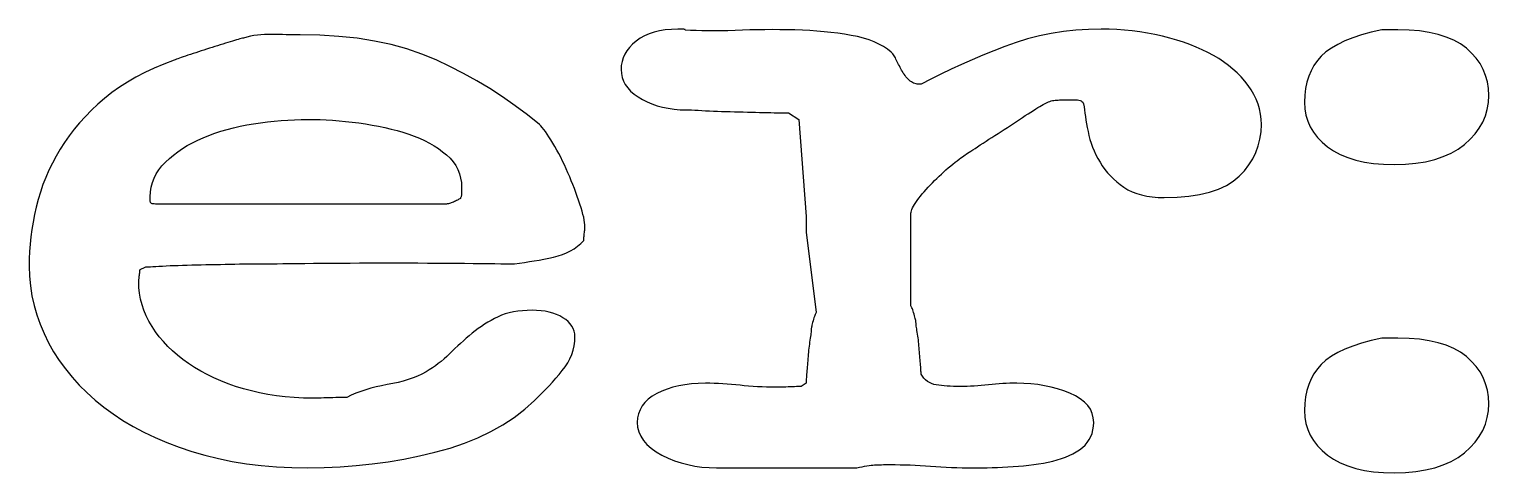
# Model space of a CAD drawing. Header units: metres. Extents: x 0 to 202, y -5 to 18.
# Drawn here: x 157.8 to 201.75, y -0.15 to 13.22 of the extents above; entities that cross this region are included whole.
import ezdxf

# ---------------------------------------------------------------- set-up
doc = ezdxf.new("R2010")
doc.units = ezdxf.units.M

msp = doc.modelspace()

# ---------------------------------------------------------------- linework, layer by layer
at = {"linetype": 'CONTINUOUS'}
for points in [[(176.109375, 1.371094), (176.109375, 1.371094), (176.120947, 1.223914), (176.155664, 1.083545), (176.213525, 0.949988), (176.294531, 0.823242), (176.398682, 0.703308), (176.525977, 0.590186), (176.676416, 0.483875), (176.85, 0.384375), (176.85, 0.384375), (177.037793, 0.294287), (177.230859, 0.216211), (177.429199, 0.150146), (177.632812, 0.096094), (177.841699, 0.054053), (178.055859, 0.024023), (178.275293, 0.006006), (178.5, 0), (182.716406, 0), (182.716406, 0), (182.80069, 0.017761), (182.880103, 0.033545), (182.954645, 0.047351), (183.024316, 0.05918), (183.089117, 0.069031), (183.149048, 0.076904), (183.204108, 0.0828), (183.254297, 0.086719), (183.254297, 0.086719), (183.303424, 0.089465), (183.355298, 0.091846), (183.409918, 0.09386), (183.467285, 0.095508), (183.527399, 0.09679), (183.590259, 0.097705), (183.655865, 0.098254), (183.724219, 0.098437), (183.724219, 0.098437), (183.872406, 0.097668), (184.021655, 0.095361), (184.171967, 0.091516), (184.32334, 0.086133), (184.475775, 0.079211), (184.629272, 0.070752), (184.783832, 0.060754), (184.939453, 0.049219), (184.939453, 0.049219), (185.095953, 0.037683), (185.253149, 0.027686), (185.411041, 0.019226), (185.569629, 0.012305), (185.728912, 0.006921), (185.888892, 0.003076), (186.049567, 0.000769), (186.210938, 0), (186.210938, 0), (186.354492, 0.000568), (186.500391, 0.002271), (186.648633, 0.005109), (186.799219, 0.009082), (186.952148, 0.014191), (187.107422, 0.020435), (187.265039, 0.027814), (187.425, 0.036328), (187.425, 0.036328), (187.584668, 0.046912), (187.741406, 0.060498), (187.895215, 0.077087), (188.046094, 0.09668), (188.194043, 0.119275), (188.339062, 0.144873), (188.481152, 0.173474), (188.620312, 0.205078), (188.620312, 0.205078), (188.75473, 0.240436), (188.882593, 0.280298), (189.0039, 0.324664), (189.118652, 0.373535), (189.226849, 0.42691), (189.328491, 0.48479), (189.423578, 0.547174), (189.512109, 0.614062), (189.512109, 0.614062), (189.592035, 0.686389), (189.661304, 0.765088), (189.719916, 0.850159), (189.767871, 0.941602), (189.80517, 1.039417), (189.831812, 1.143604), (189.847797, 1.254163), (189.853125, 1.371094), (189.853125, 1.371094), (189.841864, 1.510931), (189.808081, 1.642163), (189.751776, 1.764789), (189.672949, 1.878809), (189.5716, 1.984222), (189.447729, 2.08103), (189.301337, 2.169232), (189.132422, 2.248828), (189.132422, 2.248828), (188.949847, 2.319415), (188.762476, 2.380591), (188.570306, 2.432355), (188.37334, 2.474707), (188.171576, 2.507648), (187.965015, 2.531177), (187.753656, 2.545294), (187.5375, 2.55), (187.5375, 2.55), (187.43291, 2.549231), (187.327734, 2.546924), (187.221973, 2.543079), (187.115625, 2.537695), (187.008691, 2.530774), (186.901172, 2.522314), (186.793066, 2.512317), (186.684375, 2.500781), (186.684375, 2.500781), (186.575684, 2.489246), (186.467578, 2.479248), (186.360059, 2.470789), (186.253125, 2.463867), (186.146777, 2.458484), (186.041016, 2.454639), (185.93584, 2.452332), (185.83125, 2.451563), (185.83125, 2.451563), (185.728729, 2.452332), (185.629761, 2.454639), (185.534344, 2.458484), (185.44248, 2.463867), (185.354169, 2.470789), (185.269409, 2.479248), (185.188202, 2.489246), (185.110547, 2.500781), (185.110547, 2.500781), (185.03703, 2.516602), (184.968237, 2.539453), (184.904169, 2.569336), (184.844824, 2.60625), (184.790204, 2.650195), (184.740308, 2.701172), (184.695135, 2.75918), (184.654687, 2.824219), (184.654687, 2.824219), (184.654395, 2.850769), (184.653516, 2.881201), (184.652051, 2.915515), (184.65, 2.953711), (184.647363, 2.995789), (184.644141, 3.041748), (184.640332, 3.091589), (184.635938, 3.145312), (184.635938, 3.145312), (184.631232, 3.201361), (184.626489, 3.258179), (184.62171, 3.315765), (184.616895, 3.374121), (184.612042, 3.433246), (184.607153, 3.49314), (184.602228, 3.553802), (184.597266, 3.615234), (184.597266, 3.615234), (184.59201, 3.676666), (184.586206, 3.737329), (184.579852, 3.797223), (184.572949, 3.856348), (184.565497, 3.914703), (184.557495, 3.97229), (184.548944, 4.029108), (184.539844, 4.085156), (184.539844, 4.085156), (184.531055, 4.138513), (184.523438, 4.187256), (184.516992, 4.231384), (184.511719, 4.270898), (184.507617, 4.305798), (184.504687, 4.336084), (184.50293, 4.361755), (184.502344, 4.382812), (184.502344, 4.382812), (184.501447, 4.397443), (184.498755, 4.416724), (184.494269, 4.440656), (184.487988, 4.469238), (184.479913, 4.502472), (184.470044, 4.540356), (184.45838, 4.582892), (184.444922, 4.630078), (184.444922, 4.630078), (184.430878, 4.677264), (184.417456, 4.7198), (184.404657, 4.757684), (184.39248, 4.790918), (184.380927, 4.819501), (184.369995, 4.843433), (184.359686, 4.862714), (184.35, 4.877344), (184.35, 7.673437), (184.35, 7.673437), (184.352966, 7.706616), (184.361865, 7.744043), (184.376697, 7.785718), (184.397461, 7.831641), (184.424158, 7.881812), (184.456787, 7.93623), (184.495349, 7.994897), (184.539844, 8.057813), (184.539844, 8.057813), (184.588495, 8.123035), (184.639526, 8.188623), (184.692938, 8.254578), (184.74873, 8.320898), (184.806903, 8.387585), (184.867456, 8.454639), (184.930389, 8.522058), (184.995703, 8.589844), (184.995703, 8.589844), (185.0625, 8.657245), (185.129883, 8.723511), (185.197852, 8.788641), (185.266406, 8.852637), (185.335547, 8.915497), (185.405273, 8.977222), (185.475586, 9.037811), (185.546484, 9.097266), (185.546484, 9.097266), (185.615607, 9.15401), (185.680591, 9.20647), (185.741437, 9.254645), (185.798145, 9.298535), (185.850714, 9.338141), (185.899146, 9.373462), (185.943439, 9.404498), (185.983594, 9.43125), (185.983594, 9.43125), (186.015308, 9.452307), (186.054199, 9.477979), (186.100269, 9.508264), (186.153516, 9.543164), (186.21394, 9.582678), (186.281543, 9.626807), (186.356323, 9.675549), (186.438281, 9.728906), (186.438281, 9.728906), (186.524396, 9.784955), (186.611646, 9.841772), (186.700031, 9.899359), (186.789551, 9.957715), (186.880206, 10.01684), (186.971997, 10.076733), (187.064923, 10.137396), (187.158984, 10.198828), (187.158984, 10.198828), (187.253046, 10.26026), (187.345972, 10.320923), (187.437762, 10.380817), (187.528418, 10.439941), (187.617938, 10.498297), (187.706323, 10.555884), (187.793573, 10.612701), (187.879687, 10.66875), (187.879687, 10.66875), (187.962268, 10.722107), (188.038916, 10.77085), (188.109631, 10.814978), (188.174414, 10.854492), (188.233264, 10.889392), (188.286182, 10.919678), (188.333167, 10.945349), (188.374219, 10.966406), (188.374219, 10.966406), (188.412048, 10.989679), (188.450537, 11.010278), (188.489685, 11.028204), (188.529492, 11.043457), (188.569958, 11.056036), (188.611084, 11.065942), (188.652869, 11.073175), (188.695312, 11.077734), (188.695312, 11.077734), (188.738379, 11.080756), (188.782031, 11.083374), (188.82627, 11.08559), (188.871094, 11.087402), (188.916504, 11.088812), (188.9625, 11.089819), (189.009082, 11.090424), (189.05625, 11.090625), (189.05625, 11.090625), (189.076794, 11.090625), (189.100928, 11.090625), (189.12865, 11.090625), (189.159961, 11.090625), (189.194861, 11.090625), (189.23335, 11.090625), (189.275427, 11.090625), (189.321094, 11.090625), (189.321094, 11.090625), (189.366211, 11.088684), (189.406641, 11.082861), (189.442383, 11.073157), (189.473437, 11.05957), (189.499805, 11.042102), (189.521484, 11.020752), (189.538477, 10.99552), (189.550781, 10.966406), (189.550781, 10.966406), (189.561053, 10.877563), (189.57312, 10.784473), (189.586981, 10.687134), (189.602637, 10.585547), (189.620087, 10.479712), (189.639331, 10.369629), (189.66037, 10.255298), (189.683203, 10.136719), (189.683203, 10.136719), (189.709589, 10.016602), (189.741284, 9.897656), (189.77829, 9.779883), (189.820605, 9.663281), (189.868231, 9.547852), (189.921167, 9.433594), (189.979413, 9.320508), (190.042969, 9.208594), (190.042969, 9.208594), (190.112164, 9.09939), (190.187329, 8.994434), (190.268463, 8.893726), (190.355566, 8.797266), (190.448639, 8.705054), (190.547681, 8.61709), (190.652692, 8.533374), (190.763672, 8.453906), (190.763672, 8.453906), (190.882379, 8.381396), (191.010571, 8.318555), (191.148248, 8.265381), (191.29541, 8.221875), (191.452057, 8.188037), (191.618188, 8.163867), (191.793805, 8.149365), (191.978906, 8.144531), (191.978906, 8.144531), (192.362823, 8.154584), (192.7177, 8.184741), (193.043536, 8.235004), (193.340332, 8.305371), (193.608087, 8.395844), (193.846802, 8.506421), (194.056476, 8.637103), (194.237109, 8.787891), (194.237109, 8.787891), (194.392841, 8.952997), (194.527808, 9.126636), (194.64201, 9.308807), (194.735449, 9.499512), (194.808124, 9.698749), (194.860034, 9.906519), (194.89118, 10.122821), (194.901562, 10.347656), (194.901562, 10.347656), (194.895337, 10.506482), (194.87666, 10.661865), (194.845532, 10.813806), (194.801953, 10.962305), (194.745923, 11.107361), (194.677441, 11.248975), (194.596509, 11.387146), (194.503125, 11.521875), (194.503125, 11.521875), (194.399652, 11.652374), (194.288452, 11.777856), (194.169525, 11.898322), (194.042871, 12.01377), (193.90849, 12.1242), (193.766382, 12.229614), (193.616547, 12.330011), (193.458984, 12.425391), (193.458984, 12.425391), (193.293713, 12.515753), (193.120752, 12.601099), (192.9401, 12.681427), (192.751758, 12.756738), (192.555725, 12.827032), (192.352002, 12.89231), (192.140588, 12.95257), (191.921484, 13.007812), (191.921484, 13.007812), (191.697638, 13.057251), (191.471997, 13.100098), (191.244562, 13.136353), (191.015332, 13.166016), (190.784308, 13.189087), (190.551489, 13.205566), (190.316876, 13.215454), (190.080469, 13.21875), (190.080469, 13.21875), (189.694684, 13.21062), (189.315454, 13.18623), (188.94278, 13.145581), (188.57666, 13.088672), (188.217096, 13.015503), (187.864087, 12.926074), (187.517633, 12.820386), (187.177734, 12.698438), (187.177734, 12.698438), (186.843768, 12.566821), (186.515112, 12.432129), (186.191766, 12.29436), (185.87373, 12.153516), (185.561005, 12.009595), (185.253589, 11.862598), (184.951483, 11.712524), (184.654687, 11.559375), (184.577344, 11.559375), (184.577344, 11.559375), (184.540118, 11.561316), (184.503442, 11.567139), (184.467316, 11.576843), (184.431738, 11.59043), (184.39671, 11.607898), (184.362231, 11.629248), (184.328302, 11.65448), (184.294922, 11.683594), (184.294922, 11.683594), (184.262421, 11.715417), (184.231128, 11.748779), (184.201044, 11.783679), (184.172168, 11.820117), (184.144501, 11.858093), (184.118042, 11.897607), (184.092792, 11.93866), (184.06875, 11.98125), (184.06875, 11.98125), (184.045605, 12.024408), (184.023047, 12.067163), (184.001074, 12.109515), (183.979687, 12.151465), (183.958887, 12.193011), (183.938672, 12.234155), (183.919043, 12.274896), (183.9, 12.315234), (183.9, 12.315234), (183.88125, 12.353632), (183.8625, 12.38855), (183.84375, 12.419989), (183.825, 12.447949), (183.80625, 12.47243), (183.7875, 12.493433), (183.76875, 12.510956), (183.75, 12.525), (183.75, 12.525), (183.641016, 12.613934), (183.520312, 12.695581), (183.387891, 12.76994), (183.24375, 12.837012), (183.087891, 12.896796), (182.920312, 12.949292), (182.741016, 12.994501), (182.55, 13.032422), (182.55, 13.032422), (182.351257, 13.064941), (182.148779, 13.093945), (181.942566, 13.119434), (181.732617, 13.141406), (181.518933, 13.159863), (181.301514, 13.174805), (181.080359, 13.18623), (180.855469, 13.194141), (180.855469, 13.194141), (180.628949, 13.199323), (180.402905, 13.202563), (180.177338, 13.203864), (179.952246, 13.203223), (179.727631, 13.200641), (179.503491, 13.196118), (179.279828, 13.189655), (179.056641, 13.18125), (179.056641, 13.18125), (178.838141, 13.17323), (178.62854, 13.16792), (178.427838, 13.16532), (178.236035, 13.16543), (178.053131, 13.16825), (177.879126, 13.173779), (177.71402, 13.182019), (177.557812, 13.192969), (177.557812, 13.192969), (177.556018, 13.199011), (177.550635, 13.204248), (177.541663, 13.208679), (177.529102, 13.212305), (177.512952, 13.215125), (177.493213, 13.217139), (177.469885, 13.218347), (177.442969, 13.21875), (177.442969, 13.21875), (177.424805, 13.21875), (177.407812, 13.21875), (177.391992, 13.21875), (177.377344, 13.21875), (177.363867, 13.21875), (177.351562, 13.21875), (177.34043, 13.21875), (177.330469, 13.21875), (177.330469, 13.21875), (177.136578, 13.213129), (176.953345, 13.196265), (176.780768, 13.168158), (176.618848, 13.128809), (176.467584, 13.078217), (176.326978, 13.016382), (176.197028, 12.943304), (176.077734, 12.858984), (176.077734, 12.858984), (175.970892, 12.766937), (175.878296, 12.670679), (175.799945, 12.570209), (175.73584, 12.465527), (175.68598, 12.356635), (175.650366, 12.24353), (175.628998, 12.126215), (175.621875, 12.004687), (175.621875, 12.004687), (175.629877, 11.883563), (175.653882, 11.767456), (175.69389, 11.656366), (175.749902, 11.550293), (175.821918, 11.449237), (175.909937, 11.353198), (176.013959, 11.262177), (176.133984, 11.176172), (176.133984, 11.176172), (176.265875, 11.097125), (176.405493, 11.026978), (176.552838, 10.965729), (176.70791, 10.913379), (176.870709, 10.869928), (177.041235, 10.835376), (177.219489, 10.809723), (177.405469, 10.792969), (177.405469, 10.792969), (177.457086, 10.792584), (177.517017, 10.791431), (177.58526, 10.789508), (177.661816, 10.786816), (177.746686, 10.783356), (177.839868, 10.779126), (177.941364, 10.774127), (178.051172, 10.768359), (178.051172, 10.768359), (178.166309, 10.76239), (178.283789, 10.756787), (178.403613, 10.75155), (178.525781, 10.74668), (178.650293, 10.742175), (178.777148, 10.738037), (178.906348, 10.734265), (179.037891, 10.730859), (179.037891, 10.730859), (179.169415, 10.727655), (179.29856, 10.724487), (179.425323, 10.721356), (179.549707, 10.718262), (179.67171, 10.715204), (179.791333, 10.712183), (179.908575, 10.709198), (180.023438, 10.70625), (180.023438, 10.70625), (180.132971, 10.703503), (180.234229, 10.701123), (180.327209, 10.699109), (180.411914, 10.697461), (180.488342, 10.696179), (180.556494, 10.695264), (180.61637, 10.694714), (180.667969, 10.694531), (180.972656, 10.495312), (181.2, 7.575), (181.2, 7.103906), (181.5, 4.680469), (181.5, 4.680469), (181.489783, 4.665289), (181.479053, 4.645532), (181.46781, 4.621198), (181.456055, 4.592285), (181.443787, 4.558795), (181.431006, 4.520728), (181.417712, 4.478082), (181.403906, 4.430859), (181.403906, 4.430859), (181.390723, 4.383673), (181.379297, 4.341138), (181.369629, 4.303253), (181.361719, 4.27002), (181.355566, 4.241437), (181.351172, 4.217505), (181.348535, 4.198224), (181.347656, 4.183594), (181.347656, 4.183594), (181.347052, 4.156842), (181.345239, 4.125806), (181.342218, 4.090485), (181.337988, 4.050879), (181.33255, 4.006989), (181.325903, 3.958813), (181.318048, 3.906354), (181.308984, 3.849609), (181.308984, 3.849609), (181.299628, 3.790356), (181.290894, 3.730371), (181.282782, 3.669653), (181.275293, 3.608203), (181.268427, 3.546021), (181.262183, 3.483105), (181.256561, 3.419458), (181.251562, 3.355078), (181.251562, 3.355078), (181.246875, 3.2909), (181.242188, 3.227856), (181.2375, 3.165948), (181.232812, 3.105176), (181.228125, 3.045538), (181.223437, 2.987036), (181.21875, 2.929669), (181.214063, 2.873438), (181.214063, 2.873438), (181.209668, 2.819678), (181.205859, 2.769727), (181.202637, 2.723584), (181.2, 2.68125), (181.197949, 2.642725), (181.196484, 2.608008), (181.195605, 2.5771), (181.195312, 2.55), (181.042969, 2.451563), (181.042969, 2.451563), (181.02973, 2.451379), (181.008765, 2.45083), (180.980072, 2.449915), (180.943652, 2.448633), (180.899506, 2.446985), (180.847632, 2.444971), (180.788031, 2.44259), (180.720703, 2.439844), (180.720703, 2.439844), (180.651581, 2.437097), (180.586597, 2.434717), (180.525751, 2.432703), (180.469043, 2.431055), (180.416473, 2.429773), (180.368042, 2.428857), (180.323749, 2.428308), (180.283594, 2.428125), (180.283594, 2.428125), (180.142639, 2.429077), (180.003369, 2.431934), (179.865784, 2.436694), (179.729883, 2.443359), (179.595667, 2.451929), (179.463135, 2.462402), (179.332288, 2.47478), (179.203125, 2.489063), (179.203125, 2.489063), (179.074548, 2.503345), (178.945459, 2.515723), (178.815857, 2.526196), (178.685742, 2.534766), (178.555115, 2.541431), (178.423975, 2.546191), (178.292322, 2.549048), (178.160156, 2.55), (178.160156, 2.55), (177.946069, 2.545111), (177.740918, 2.530444), (177.544702, 2.506), (177.357422, 2.471777), (177.179077, 2.427777), (177.009668, 2.373999), (176.849194, 2.310443), (176.697656, 2.237109), (176.697656, 2.237109), (176.559778, 2.155133), (176.440283, 2.065649), (176.339172, 1.968658), (176.256445, 1.86416), (176.192102, 1.752155), (176.146143, 1.632642), (176.118567, 1.505621), (176.109375, 1.371094)], [(196.2, 11.020312), (196.2, 11.020312), (196.21084, 10.820837), (196.243359, 10.630225), (196.297559, 10.448474), (196.373437, 10.275586), (196.470996, 10.11156), (196.590234, 9.956396), (196.731152, 9.810095), (196.89375, 9.672656), (196.89375, 9.672656), (197.076855, 9.547961), (197.279297, 9.439893), (197.501074, 9.34845), (197.742188, 9.273633), (198.002637, 9.215442), (198.282422, 9.173877), (198.581543, 9.148938), (198.9, 9.140625), (198.9, 9.140625), (199.236621, 9.150092), (199.552734, 9.178491), (199.84834, 9.225824), (200.123437, 9.29209), (200.378027, 9.377289), (200.612109, 9.481421), (200.825684, 9.604486), (201.01875, 9.746484), (201.01875, 9.746484), (201.190137, 9.902032), (201.338672, 10.065747), (201.464355, 10.237628), (201.567187, 10.417676), (201.647168, 10.60589), (201.704297, 10.802271), (201.738574, 11.006818), (201.75, 11.219531), (201.75, 11.219531), (201.739453, 11.430945), (201.707812, 11.632764), (201.655078, 11.824988), (201.58125, 12.007617), (201.486328, 12.180652), (201.370312, 12.344092), (201.233203, 12.497937), (201.075, 12.642187), (201.075, 12.642187), (200.895117, 12.772925), (200.692969, 12.88623), (200.468555, 12.982104), (200.221875, 13.060547), (199.95293, 13.121558), (199.661719, 13.165137), (199.348242, 13.191284), (199.0125, 13.2), (198.525, 13.2), (198.525, 13.2), (198.209473, 13.127618), (197.919141, 13.047583), (197.654004, 12.959894), (197.414062, 12.864551), (197.199316, 12.761554), (197.009766, 12.650903), (196.84541, 12.532599), (196.70625, 12.406641), (196.70625, 12.406641), (196.587598, 12.271417), (196.484766, 12.125317), (196.397754, 11.968341), (196.326562, 11.800488), (196.271191, 11.621759), (196.231641, 11.432153), (196.20791, 11.231671), (196.2, 11.020312)], [(157.8, 6.079687), (157.8, 6.079687), (157.8091, 5.778516), (157.836401, 5.480859), (157.881903, 5.186719), (157.945605, 4.896094), (158.027509, 4.608984), (158.127612, 4.325391), (158.245917, 4.045312), (158.382422, 3.76875), (158.382422, 3.76875), (158.535901, 3.497992), (158.705127, 3.235327), (158.8901, 2.980756), (159.09082, 2.734277), (159.307288, 2.495892), (159.539502, 2.265601), (159.787463, 2.043402), (160.051172, 1.829297), (160.051172, 1.829297), (160.330096, 1.62464), (160.623706, 1.430786), (160.932001, 1.247736), (161.25498, 1.075488), (161.592645, 0.914044), (161.944995, 0.763403), (162.31203, 0.623566), (162.69375, 0.494531), (162.69375, 0.494531), (163.088745, 0.378625), (163.495605, 0.278174), (163.914331, 0.193176), (164.344922, 0.123633), (164.787378, 0.069543), (165.241699, 0.030908), (165.707886, 0.007727), (166.185937, 0), (166.185937, 0), (166.677521, 0.007343), (167.165552, 0.02937), (167.650031, 0.066083), (168.130957, 0.11748), (168.608331, 0.183563), (169.082153, 0.264331), (169.552423, 0.359784), (170.019141, 0.469922), (170.019141, 0.469922), (170.472821, 0.597015), (170.903979, 0.743335), (171.312616, 0.908881), (171.69873, 1.093652), (172.062323, 1.29765), (172.403394, 1.520874), (172.721942, 1.763324), (173.017969, 2.025), (173.017969, 2.025), (173.130469, 2.13653), (173.240625, 2.248462), (173.348437, 2.360797), (173.453906, 2.473535), (173.557031, 2.586676), (173.657813, 2.70022), (173.75625, 2.814166), (173.852344, 2.928516), (173.852344, 2.928516), (173.941333, 3.044806), (174.018457, 3.164575), (174.083716, 3.287823), (174.137109, 3.414551), (174.178638, 3.544757), (174.208301, 3.678442), (174.226099, 3.815607), (174.232031, 3.95625), (174.232031, 3.95625), (174.226392, 4.040497), (174.209473, 4.120972), (174.181274, 4.197675), (174.141797, 4.270605), (174.09104, 4.339764), (174.029004, 4.405151), (173.955688, 4.466766), (173.871094, 4.524609), (173.871094, 4.524609), (173.7776, 4.577069), (173.677588, 4.622534), (173.571057, 4.661005), (173.458008, 4.69248), (173.33844, 4.716962), (173.212354, 4.734448), (173.079749, 4.74494), (172.940625, 4.748437), (172.940625, 4.748437), (172.791833, 4.745343), (172.648975, 4.73606), (172.512048, 4.720587), (172.381055, 4.698926), (172.255994, 4.671075), (172.136865, 4.637036), (172.023669, 4.596808), (171.916406, 4.550391), (171.916406, 4.550391), (171.812988, 4.499323), (171.711328, 4.445142), (171.611426, 4.387848), (171.513281, 4.327441), (171.416895, 4.263922), (171.322266, 4.19729), (171.229395, 4.127545), (171.138281, 4.054688), (171.138281, 4.054688), (171.048651, 3.979907), (170.960229, 3.904395), (170.873016, 3.828149), (170.787012, 3.751172), (170.702216, 3.673462), (170.618628, 3.59502), (170.536249, 3.515845), (170.455078, 3.435937), (170.455078, 3.435937), (170.373615, 3.357202), (170.290356, 3.281543), (170.205304, 3.20896), (170.118457, 3.139453), (170.029816, 3.073022), (169.93938, 3.009668), (169.84715, 2.94939), (169.753125, 2.892187), (169.753125, 2.892187), (169.627094, 2.826178), (169.495093, 2.765259), (169.357123, 2.70943), (169.213184, 2.658691), (169.063275, 2.613043), (168.907397, 2.572485), (168.745551, 2.537018), (168.577734, 2.506641), (168.577734, 2.506641), (168.409296, 2.4763), (168.245581, 2.440942), (168.086591, 2.400568), (167.932324, 2.355176), (167.782782, 2.304767), (167.637964, 2.249341), (167.49787, 2.188898), (167.3625, 2.123438), (167.3625, 2.123438), (167.329358, 2.123254), (167.287354, 2.122705), (167.236487, 2.12179), (167.176758, 2.120508), (167.108167, 2.11886), (167.030713, 2.116846), (166.944397, 2.114465), (166.849219, 2.111719), (166.849219, 2.111719), (166.754077, 2.108972), (166.667871, 2.106592), (166.590601, 2.104578), (166.522266, 2.10293), (166.462866, 2.101648), (166.412402, 2.100732), (166.370874, 2.100183), (166.338281, 2.1), (166.338281, 2.1), (166.056482, 2.104413), (165.780615, 2.117651), (165.510681, 2.139716), (165.24668, 2.170605), (164.988611, 2.210321), (164.736475, 2.258862), (164.490271, 2.316229), (164.25, 2.382422), (164.25, 2.382422), (164.016559, 2.456085), (163.790845, 2.535864), (163.572858, 2.621759), (163.362598, 2.71377), (163.160065, 2.811896), (162.965259, 2.916138), (162.77818, 3.026495), (162.598828, 3.142969), (162.598828, 3.142969), (162.428082, 3.265009), (162.266821, 3.392065), (162.115045, 3.524139), (161.972754, 3.66123), (161.839948, 3.803339), (161.716626, 3.950464), (161.602789, 4.102606), (161.498437, 4.259766), (161.498437, 4.259766), (161.405054, 4.420587), (161.324121, 4.583716), (161.25564, 4.749152), (161.199609, 4.916895), (161.15603, 5.086945), (161.124902, 5.259302), (161.106226, 5.433966), (161.1, 5.610937), (161.1, 5.610937), (161.100293, 5.624762), (161.101172, 5.641626), (161.102637, 5.66153), (161.104687, 5.684473), (161.107324, 5.710455), (161.110547, 5.739478), (161.114355, 5.771539), (161.11875, 5.806641), (161.11875, 5.806641), (161.123145, 5.841376), (161.126953, 5.872339), (161.130176, 5.89953), (161.132812, 5.922949), (161.134863, 5.942596), (161.136328, 5.958472), (161.137207, 5.970575), (161.1375, 5.978906), (161.289844, 6.051563), (161.289844, 6.051563), (161.296362, 6.051947), (161.315918, 6.053101), (161.348511, 6.055023), (161.394141, 6.057715), (161.452808, 6.061176), (161.524512, 6.065405), (161.609253, 6.070404), (161.707031, 6.076172), (161.707031, 6.076172), (161.813708, 6.082141), (161.925146, 6.087744), (162.041345, 6.092981), (162.162305, 6.097852), (162.288025, 6.102356), (162.418506, 6.106494), (162.553748, 6.110266), (162.69375, 6.113672), (162.69375, 6.113672), (162.836426, 6.116876), (162.979688, 6.120044), (163.123535, 6.123175), (163.267969, 6.12627), (163.412988, 6.129327), (163.558594, 6.132349), (163.704785, 6.135333), (163.851562, 6.138281), (163.851562, 6.138281), (163.995959, 6.141028), (164.13501, 6.143408), (164.268713, 6.145422), (164.39707, 6.14707), (164.520081, 6.148352), (164.637744, 6.149268), (164.750061, 6.149817), (164.857031, 6.15), (164.857031, 6.15), (164.97171, 6.150201), (165.107153, 6.150806), (165.263361, 6.151813), (165.440332, 6.153223), (165.638068, 6.155035), (165.856567, 6.157251), (166.095831, 6.159869), (166.355859, 6.162891), (166.355859, 6.162891), (166.627753, 6.165912), (166.902612, 6.16853), (167.180438, 6.170746), (167.46123, 6.172559), (167.744989, 6.173969), (168.031714, 6.174976), (168.321405, 6.17558), (168.614062, 6.175781), (168.614062, 6.175781), (168.915509, 6.17558), (169.212817, 6.174976), (169.505988, 6.173969), (169.79502, 6.172559), (170.079913, 6.170746), (170.360669, 6.16853), (170.637286, 6.165912), (170.909766, 6.162891), (170.909766, 6.162891), (171.169794, 6.159869), (171.409058, 6.157251), (171.627557, 6.155035), (171.825293, 6.153223), (172.002264, 6.151813), (172.158472, 6.150806), (172.293915, 6.150201), (172.408594, 6.15), (172.408594, 6.15), (172.560297, 6.169519), (172.710718, 6.190576), (172.859857, 6.213171), (173.007715, 6.237305), (173.154291, 6.262976), (173.299585, 6.290186), (173.443597, 6.318933), (173.586328, 6.349219), (173.586328, 6.349219), (173.724884, 6.384155), (173.856372, 6.426855), (173.980792, 6.477319), (174.098145, 6.535547), (174.208429, 6.601538), (174.311646, 6.675293), (174.407794, 6.756812), (174.496875, 6.846094), (174.496875, 6.846094), (174.497168, 6.860138), (174.498047, 6.877661), (174.499512, 6.898663), (174.501562, 6.923145), (174.504199, 6.951105), (174.507422, 6.982544), (174.51123, 7.017462), (174.515625, 7.055859), (174.515625, 7.055859), (174.52002, 7.094293), (174.523828, 7.129321), (174.527051, 7.160944), (174.529688, 7.18916), (174.531738, 7.213971), (174.533203, 7.235376), (174.534082, 7.253375), (174.534375, 7.267969), (174.534375, 7.267969), (174.532013, 7.327332), (174.524927, 7.394092), (174.513116, 7.46825), (174.496582, 7.549805), (174.475323, 7.638757), (174.449341, 7.735107), (174.418634, 7.838855), (174.383203, 7.95), (174.383203, 7.95), (174.344513, 8.065228), (174.304028, 8.181226), (174.261749, 8.297992), (174.217676, 8.415527), (174.171808, 8.533832), (174.124146, 8.652905), (174.074689, 8.772748), (174.023438, 8.893359), (174.023438, 8.893359), (173.970685, 9.013184), (173.916724, 9.130664), (173.861554, 9.245801), (173.805176, 9.358594), (173.747589, 9.469043), (173.688794, 9.577148), (173.62879, 9.68291), (173.567578, 9.786328), (173.567578, 9.786328), (173.507245, 9.884528), (173.449878, 9.974634), (173.395477, 10.056647), (173.344043, 10.130566), (173.295575, 10.196393), (173.250073, 10.254126), (173.207538, 10.303766), (173.167969, 10.345313), (173.167969, 10.345313), (172.804047, 10.636194), (172.432983, 10.913525), (172.054779, 11.177307), (171.669434, 11.427539), (171.276947, 11.664221), (170.877319, 11.887354), (170.470551, 12.096936), (170.056641, 12.292969), (170.056641, 12.292969), (169.627313, 12.470398), (169.174292, 12.62417), (168.697577, 12.754285), (168.197168, 12.860742), (167.673065, 12.943542), (167.125269, 13.002686), (166.553778, 13.038171), (165.958594, 13.05), (165.958594, 13.05), (165.853986, 13.050183), (165.748755, 13.050732), (165.642902, 13.051648), (165.536426, 13.05293), (165.429327, 13.054578), (165.321606, 13.056592), (165.213263, 13.058972), (165.104297, 13.061719), (165.104297, 13.061719), (164.995331, 13.062561), (164.886987, 13.059229), (164.779266, 13.051721), (164.672168, 13.040039), (164.565692, 13.024182), (164.459839, 13.00415), (164.354608, 12.979944), (164.25, 12.951562), (164.25, 12.951562), (164.219183, 12.944165), (164.182983, 12.934863), (164.1414, 12.923657), (164.094434, 12.910547), (164.042084, 12.895532), (163.984351, 12.878613), (163.921234, 12.85979), (163.852734, 12.839063), (163.852734, 12.839063), (163.780646, 12.817017), (163.706763, 12.794238), (163.631085, 12.770728), (163.553613, 12.746484), (163.474347, 12.721509), (163.393286, 12.695801), (163.310431, 12.66936), (163.225781, 12.642187), (163.225781, 12.642187), (163.140839, 12.614813), (163.057104, 12.587769), (162.974579, 12.561053), (162.893262, 12.534668), (162.813153, 12.508612), (162.734253, 12.482886), (162.656561, 12.457489), (162.580078, 12.432422), (162.580078, 12.432422), (162.507184, 12.408307), (162.440259, 12.385767), (162.379303, 12.364801), (162.324316, 12.34541), (162.275299, 12.327594), (162.232251, 12.311353), (162.195172, 12.296686), (162.164062, 12.283594), (162.164062, 12.283594), (161.856042, 12.168219), (161.561279, 12.044751), (161.279773, 11.91319), (161.011523, 11.773535), (160.756531, 11.625787), (160.514795, 11.469946), (160.286316, 11.306012), (160.071094, 11.133984), (160.071094, 11.133984), (159.867645, 10.955988), (159.674487, 10.774146), (159.49162, 10.588458), (159.319043, 10.398926), (159.156757, 10.205548), (159.004761, 10.008325), (158.863055, 9.807257), (158.731641, 9.602344), (158.731641, 9.602344), (158.60993, 9.394135), (158.497339, 9.183179), (158.393866, 8.969476), (158.299512, 8.753027), (158.214276, 8.533832), (158.138159, 8.31189), (158.071161, 8.087201), (158.013281, 7.859766), (158.013281, 7.859766), (157.963293, 7.631744), (157.919971, 7.405298), (157.883313, 7.180426), (157.85332, 6.957129), (157.829993, 6.735406), (157.81333, 6.515259), (157.803333, 6.296686), (157.8, 6.079687)], [(161.446875, 8.165625), (161.446875, 8.165625), (161.453998, 8.313757), (161.475366, 8.456982), (161.51098, 8.5953), (161.56084, 8.728711), (161.624945, 8.857214), (161.703296, 8.980811), (161.795892, 9.0995), (161.902734, 9.213281), (161.902734, 9.213281), (162.020233, 9.322156), (162.1448, 9.426123), (162.276434, 9.525183), (162.415137, 9.619336), (162.560907, 9.708582), (162.713745, 9.79292), (162.873651, 9.872351), (163.040625, 9.946875), (163.040625, 9.946875), (163.213531, 10.01651), (163.391235, 10.081274), (163.573737, 10.141168), (163.761035, 10.196191), (163.953131, 10.246344), (164.150024, 10.291626), (164.351715, 10.332037), (164.558203, 10.367578), (164.558203, 10.367578), (164.766486, 10.398615), (164.97356, 10.425513), (165.179425, 10.448273), (165.384082, 10.466895), (165.587531, 10.481378), (165.789771, 10.491724), (165.990802, 10.497931), (166.190625, 10.5), (166.190625, 10.5), (166.372559, 10.498315), (166.557422, 10.493262), (166.745215, 10.484839), (166.935937, 10.473047), (167.12959, 10.457886), (167.326172, 10.439355), (167.525684, 10.417456), (167.728125, 10.392187), (167.728125, 10.392187), (167.929962, 10.363348), (168.127661, 10.330737), (168.321222, 10.294354), (168.510645, 10.254199), (168.695929, 10.210272), (168.877075, 10.162573), (169.054083, 10.111102), (169.226953, 10.055859), (169.226953, 10.055859), (169.394183, 9.996094), (169.554272, 9.931055), (169.70722, 9.860742), (169.853027, 9.785156), (169.991693, 9.704297), (170.123218, 9.618164), (170.247601, 9.526758), (170.364844, 9.430078), (170.364844, 9.430078), (170.471411, 9.32796), (170.56377, 9.220239), (170.641919, 9.106915), (170.705859, 8.987988), (170.755591, 8.863458), (170.791113, 8.733325), (170.812427, 8.597589), (170.819531, 8.45625), (170.819531, 8.45625), (170.819531, 8.442847), (170.819531, 8.427246), (170.819531, 8.409448), (170.819531, 8.389453), (170.819531, 8.367261), (170.819531, 8.342871), (170.819531, 8.316284), (170.819531, 8.2875), (170.819531, 8.2875), (170.818945, 8.258203), (170.817188, 8.23125), (170.814258, 8.206641), (170.810156, 8.184375), (170.804883, 8.164453), (170.798438, 8.146875), (170.79082, 8.131641), (170.782031, 8.11875), (170.782031, 8.11875), (170.762366, 8.106281), (170.740869, 8.093481), (170.717542, 8.080353), (170.692383, 8.066895), (170.665393, 8.053107), (170.636572, 8.038989), (170.60592, 8.024542), (170.573438, 8.009766), (170.573438, 8.009766), (170.540955, 7.995758), (170.510303, 7.983618), (170.481482, 7.973346), (170.454492, 7.964941), (170.429333, 7.958405), (170.406006, 7.953735), (170.384509, 7.950934), (170.364844, 7.95), (161.599219, 7.95), (161.599219, 7.95), (161.563513, 7.951135), (161.532568, 7.954541), (161.506384, 7.960217), (161.484961, 7.968164), (161.468298, 7.978381), (161.456396, 7.990869), (161.449255, 8.005627), (161.446875, 8.022656), (161.446875, 8.022656), (161.446875, 8.045911), (161.446875, 8.067627), (161.446875, 8.087805), (161.446875, 8.106445), (161.446875, 8.123547), (161.446875, 8.139111), (161.446875, 8.153137), (161.446875, 8.165625)], [(196.2, 1.732031), (196.2, 1.732031), (196.21084, 1.532007), (196.243359, 1.340918), (196.297559, 1.158765), (196.373437, 0.985547), (196.470996, 0.821265), (196.590234, 0.665918), (196.731152, 0.519507), (196.89375, 0.382031), (196.89375, 0.382031), (197.076855, 0.257336), (197.279297, 0.149268), (197.501074, 0.057825), (197.742188, -0.016992), (198.002637, -0.075183), (198.282422, -0.116748), (198.581543, -0.141687), (198.9, -0.15), (198.9, -0.15), (199.236621, -0.140515), (199.552734, -0.112061), (199.84834, -0.064636), (200.123437, 0.001758), (200.378027, 0.087122), (200.612109, 0.191455), (200.825684, 0.314758), (201.01875, 0.457031), (201.01875, 0.457031), (201.190137, 0.612817), (201.338672, 0.77666), (201.464355, 0.94856), (201.567187, 1.128516), (201.647168, 1.316528), (201.704297, 1.512598), (201.738574, 1.716724), (201.75, 1.928906), (201.75, 1.928906), (201.739453, 2.140851), (201.707812, 2.343091), (201.655078, 2.535626), (201.58125, 2.718457), (201.486328, 2.891583), (201.370312, 3.055005), (201.233203, 3.208722), (201.075, 3.352734), (201.075, 3.352734), (200.895117, 3.483197), (200.692969, 3.596265), (200.468555, 3.691937), (200.221875, 3.770215), (199.95293, 3.831097), (199.661719, 3.874585), (199.348242, 3.900677), (199.0125, 3.909375), (198.525, 3.909375), (198.525, 3.909375), (198.209473, 3.837524), (197.919141, 3.75791), (197.654004, 3.670532), (197.414062, 3.575391), (197.199316, 3.472485), (197.009766, 3.361816), (196.84541, 3.243384), (196.70625, 3.117188), (196.70625, 3.117188), (196.587598, 2.981726), (196.484766, 2.835498), (196.397754, 2.678503), (196.326562, 2.510742), (196.271191, 2.332214), (196.231641, 2.14292), (196.20791, 1.942859), (196.2, 1.732031)]]:
    msp.add_lwpolyline(points, close=True, dxfattribs=at)

doc.saveas('drawing.dxf')
